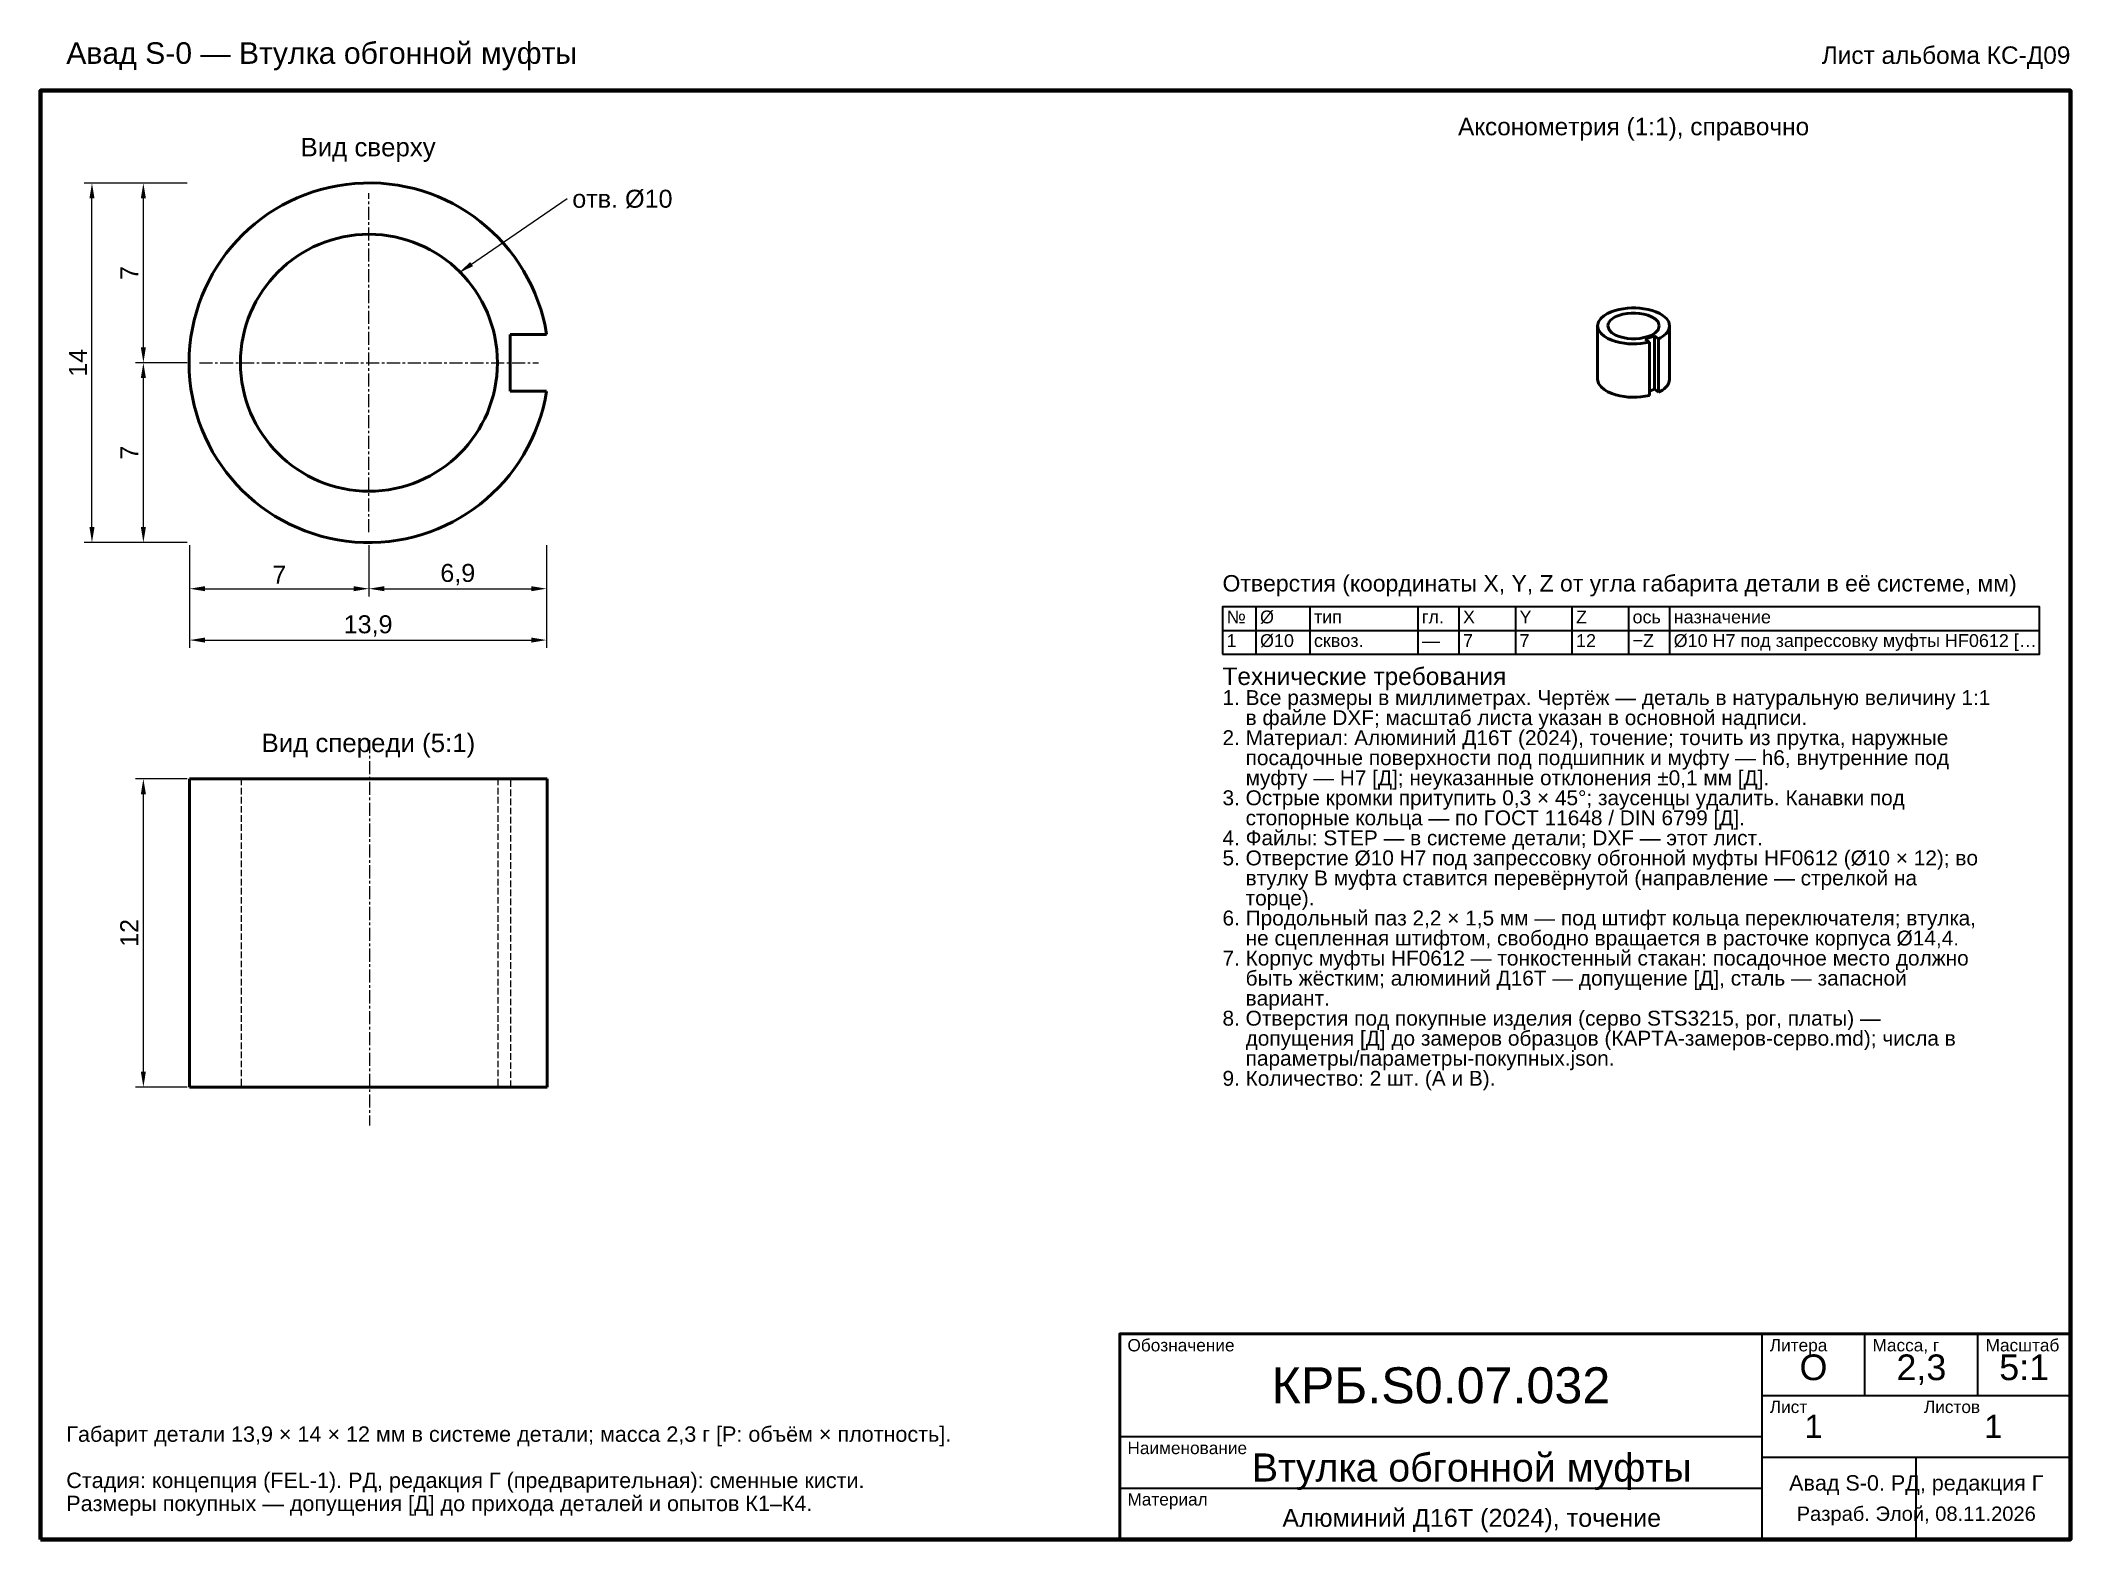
# Model space of a CAD drawing. Header units: millimetres. Extents: x 4 to 83, y 1 to 59.3.
import ezdxf
from ezdxf.enums import TextEntityAlignment as Align

# ---------------------------------------------------------------- set-up
doc = ezdxf.new("R2010")
doc.units = ezdxf.units.MM
doc.header["$LTSCALE"] = 0.2
doc.linetypes.add('DASHDOT', pattern=[3.556, 2.54, -0.508, 0, -0.508])
doc.linetypes.add('DASHED', pattern=[1.524, 1.27, -0.254])
for name, color, linetype, lineweight in [('КОНТУР', 7, 'Continuous', 50), ('ОСИ', 1, 'DASHDOT', 18), ('РАЗМЕРЫ', 5, 'Continuous', 18), ('РАМКА', 7, 'Continuous', 70), ('СКРЫТЫЕ', 7, 'DASHED', 13), ('ТАБЛИЦА', 7, 'Continuous', 35), ('ТЕКСТ', 7, 'Continuous', 25)]:
    doc.layers.add(name, color=color, linetype=linetype, lineweight=lineweight)
doc.styles.add('GOST', font='arial.ttf')
doc.dimstyles.new('GOST', dxfattribs={"dimtxt": 0.7, "dimasz": 0.6, "dimexe": 0.3, "dimexo": 0.1, "dimgap": 0.2, "dimtad": 1, "dimdec": 1, "dimtxsty": 'GOST', "dimcen": 2.5, "dimclrd": 5, "dimclre": 5, "dimclrt": 5, "dimazin": 3, "dimtfac": 1, "dimtmove": 0, "dimatfit": 3, "dimlwd": 18, "dimlwe": 18})

msp = doc.modelspace()

# ---------------------------------------------------------------- linework, layer by layer
at = {"layer": 'КОНТУР'}
for p, q in [((64.6, 48.24), (64.6, 46.161)), ((67.4, 48.24), (67.4, 46.161)), ((23.693, 47.905), (22.28, 47.905)), ((22.28, 45.705), (22.28, 47.905)), ((66.451, 47.726), (66.811, 47.852)), ((66.613, 47.61), (66.451, 47.726)), ((66.613, 47.61), (66.613, 45.532)), ((66.973, 47.736), (66.811, 47.852)), ((66.811, 45.774), (66.811, 47.852)), ((66.973, 47.736), (66.973, 45.658)), ((23.693, 45.705), (22.28, 45.705)), ((66.613, 45.704), (66.811, 45.774)), ((66.973, 45.658), (66.811, 45.774)), ((9.8, 30.609), (9.8, 18.609)), ((23.713, 30.609), (23.713, 18.609))]:
    msp.add_line(p, q, dxfattribs=at)
for points in [[(67.4, 48.24), (67.365, 48.396), (67.275, 48.529), (67.154, 48.636), (67.017, 48.721), (66.87, 48.788), (66.717, 48.841), (66.561, 48.881), (66.402, 48.91), (66.242, 48.929), (66.081, 48.938), (65.919, 48.938), (65.758, 48.929), (65.598, 48.91), (65.439, 48.881), (65.283, 48.841), (65.13, 48.788), (64.983, 48.721), (64.846, 48.636), (64.725, 48.529), (64.635, 48.396), (64.6, 48.24)], [(64.6, 48.24), (64.637, 48.08), (64.731, 47.945), (64.855, 47.837), (64.997, 47.751), (65.148, 47.684), (65.304, 47.632), (65.465, 47.593), (65.628, 47.565), (65.792, 47.547), (65.957, 47.54), (66.122, 47.542), (66.287, 47.555), (66.451, 47.577), (66.613, 47.61)], [(65, 48.24), (65.012, 48.317), (65.045, 48.388), (65.093, 48.45), (65.15, 48.503), (65.214, 48.549), (65.282, 48.588), (65.353, 48.621), (65.426, 48.649)], [(67, 48.24), (66.953, 48.088), (66.843, 47.97), (66.706, 47.885), (66.556, 47.824), (66.401, 47.782), (66.242, 47.754), (66.081, 47.741), (65.919, 47.741), (65.758, 47.754), (65.599, 47.782), (65.444, 47.824), (65.294, 47.885), (65.157, 47.97), (65.047, 48.088), (65, 48.24)], [(65.426, 48.649), (65.583, 48.694), (65.744, 48.723), (65.906, 48.737), (66.069, 48.738), (66.232, 48.726), (66.393, 48.699), (66.55, 48.657), (66.701, 48.596), (66.84, 48.511), (66.952, 48.393), (67, 48.24)], [(66.973, 47.736), (67.05, 47.777), (67.124, 47.822), (67.194, 47.874), (67.258, 47.932), (67.314, 47.998), (67.359, 48.072), (67.389, 48.154), (67.4, 48.24)], [(64.6, 46.161), (64.637, 46.001), (64.731, 45.866), (64.855, 45.758), (64.997, 45.673), (65.148, 45.606), (65.304, 45.554), (65.465, 45.514), (65.628, 45.486), (65.792, 45.469), (65.957, 45.462), (66.122, 45.464), (66.287, 45.476), (66.451, 45.499), (66.613, 45.532)], [(66.973, 45.658), (67.05, 45.698), (67.124, 45.744), (67.194, 45.795), (67.258, 45.854), (67.314, 45.92), (67.359, 45.994), (67.389, 46.075), (67.4, 46.161)], [(9.8, 30.609), (10.618, 30.609), (11.437, 30.609), (12.255, 30.609), (13.074, 30.609), (13.892, 30.609), (14.71, 30.609), (15.529, 30.609), (16.347, 30.609), (17.166, 30.609), (17.984, 30.609), (18.803, 30.609), (19.621, 30.609), (20.439, 30.609), (21.258, 30.609), (22.076, 30.609), (22.895, 30.609), (23.713, 30.609)], [(9.8, 18.609), (10.618, 18.609), (11.437, 18.609), (12.255, 18.609), (13.074, 18.609), (13.892, 18.609), (14.71, 18.609), (15.529, 18.609), (16.347, 18.609), (17.166, 18.609), (17.984, 18.609), (18.803, 18.609), (19.621, 18.609), (20.439, 18.609), (21.258, 18.609), (22.076, 18.609), (22.895, 18.609), (23.713, 18.609)]]:
    msp.add_lwpolyline(points, dxfattribs=at)
msp.add_circle((16.78, 46.805), 5, dxfattribs=at)
msp.add_arc((16.78, 46.805), 7, 9.0411, 350.9589, dxfattribs=at)
at = {"layer": 'ОСИ'}
for p, q in [((16.78, 40.205), (16.78, 53.405)), ((10.18, 46.805), (23.38, 46.805)), ((16.8, 32.109), (16.8, 17.109))]:
    msp.add_line(p, q, dxfattribs=at)
at = {"layer": 'РАМКА', "lineweight": 70}
msp.add_lwpolyline([(4, 1), (83, 1), (83, 57.4), (4, 57.4), (4, 1)], dxfattribs=at)
at = {"layer": 'СКРЫТЫЕ'}
for p, q in [((23.693, 47.905), (22.28, 47.905)), ((22.28, 45.705), (22.28, 47.905)), ((23.693, 45.705), (22.28, 45.705)), ((11.8, 30.609), (11.8, 18.609)), ((21.8, 30.609), (21.8, 18.609)), ((23.713, 30.609), (22.3, 30.609)), ((22.3, 18.609), (22.3, 30.609)), ((23.713, 30.609), (22.3, 30.609)), ((22.3, 18.609), (22.3, 30.609)), ((23.713, 30.609), (23.713, 18.609)), ((23.713, 18.609), (22.3, 18.609)), ((23.713, 18.609), (22.3, 18.609))]:
    msp.add_line(p, q, dxfattribs=at)
for points in [[(23.713, 30.609), (22.895, 30.609), (22.076, 30.609), (21.258, 30.609), (20.439, 30.609), (19.621, 30.609), (18.803, 30.609), (17.984, 30.609), (17.166, 30.609), (16.347, 30.609), (15.529, 30.609), (14.71, 30.609), (13.892, 30.609), (13.074, 30.609), (12.255, 30.609), (11.437, 30.609), (10.618, 30.609), (9.8, 30.609)], [(11.8, 30.609), (12.633, 30.609), (13.467, 30.609), (14.3, 30.609), (15.133, 30.609), (15.967, 30.609), (16.8, 30.609), (17.633, 30.609), (18.467, 30.609), (19.3, 30.609), (20.133, 30.609), (20.967, 30.609), (21.8, 30.609)], [(21.8, 30.609), (20.967, 30.609), (20.133, 30.609), (19.3, 30.609), (18.467, 30.609), (17.633, 30.609), (16.8, 30.609), (15.967, 30.609), (15.133, 30.609), (14.3, 30.609), (13.467, 30.609), (12.633, 30.609), (11.8, 30.609)], [(23.713, 18.609), (22.895, 18.609), (22.076, 18.609), (21.258, 18.609), (20.439, 18.609), (19.621, 18.609), (18.803, 18.609), (17.984, 18.609), (17.166, 18.609), (16.347, 18.609), (15.529, 18.609), (14.71, 18.609), (13.892, 18.609), (13.074, 18.609), (12.255, 18.609), (11.437, 18.609), (10.618, 18.609), (9.8, 18.609)], [(11.8, 18.609), (12.633, 18.609), (13.467, 18.609), (14.3, 18.609), (15.133, 18.609), (15.967, 18.609), (16.8, 18.609), (17.633, 18.609), (18.467, 18.609), (19.3, 18.609), (20.133, 18.609), (20.967, 18.609), (21.8, 18.609)], [(21.8, 18.609), (20.967, 18.609), (20.133, 18.609), (19.3, 18.609), (18.467, 18.609), (17.633, 18.609), (16.8, 18.609), (15.967, 18.609), (15.133, 18.609), (14.3, 18.609), (13.467, 18.609), (12.633, 18.609), (11.8, 18.609)]]:
    msp.add_lwpolyline(points, dxfattribs=at)
msp.add_circle((16.78, 46.805), 5, dxfattribs=at)
msp.add_arc((16.78, 46.805), 7, 9.0411, 350.9589, dxfattribs=at)
at = {"layer": 'ТАБЛИЦА'}
for p, q in [((51.3, 37.3), (51.3, 35.46)), ((53.4, 37.3), (53.4, 35.46)), ((57.6, 37.3), (57.6, 35.46)), ((59.2, 37.3), (59.2, 35.46)), ((61.4, 37.3), (61.4, 35.46)), ((63.6, 37.3), (63.6, 35.46)), ((65.8, 37.3), (65.8, 35.46)), ((67.4, 37.3), (67.4, 35.46)), ((50, 36.38), (81.8, 36.38)), ((71, 1), (71, 9)), ((75, 6.6), (75, 9)), ((79.4, 6.6), (79.4, 9)), ((71, 6.6), (83, 6.6)), ((46, 5), (71, 5)), ((71, 4.2), (83, 4.2)), ((77, 1), (77, 4.2)), ((46, 3), (71, 3))]:
    msp.add_line(p, q, dxfattribs=at)
at = {"layer": 'ТАБЛИЦА', "lineweight": 35}
msp.add_lwpolyline([(50, 35.46), (81.8, 35.46), (81.8, 37.3), (50, 37.3), (50, 35.46)], dxfattribs=at)
at = {"layer": 'ТАБЛИЦА', "lineweight": 50}
msp.add_lwpolyline([(46, 1), (83, 1), (83, 9), (46, 9), (46, 1)], dxfattribs=at)

# ---------------------------------------------------------------- texts
at = {"layer": 'ТЕКСТ', "style": 'GOST'}
for s, height, p in [('Авад S-0 — Втулка обгонной муфты', 0.84, (5, 58.44)), ('отв. Ø10', 0.7, (24.693, 52.84)), ('Отверстия (координаты X, Y, Z от угла габарита детали в её системе, мм)', 0.64, (50, 37.9)), ('№', 0.5, (50.16, 36.66)), ('Ø', 0.5, (51.46, 36.66)), ('X', 0.5, (59.36, 36.66)), ('Y', 0.5, (61.56, 36.66)), ('Z', 0.5, (63.76, 36.66)), ('тип', 0.5, (53.56, 36.66)), ('гл.', 0.5, (57.76, 36.66)), ('ось', 0.5, (65.96, 36.66)), ('назначение', 0.5, (67.56, 36.66)), ('1', 0.5, (50.16, 35.74)), ('Ø10', 0.5, (51.46, 35.74)), ('сквоз.', 0.5, (53.56, 35.74)), ('—', 0.5, (57.76, 35.74)), ('7', 0.5, (59.36, 35.74)), ('7', 0.5, (61.56, 35.74)), ('12', 0.5, (63.76, 35.74)), ('−Z', 0.5, (65.96, 35.74)), ('Ø10 H7 под запрессовку муфты HF0612 […', 0.5, (67.56, 35.74)), ('Технические требования', 0.68, (50, 34.26)), ('1. Все размеры в миллиметрах. Чертёж — деталь в натуральную величину 1:1', 0.58, (50, 33.48)), ('    в файле DXF; масштаб листа указан в основной надписи.', 0.58, (50, 32.7)), ('2. Материал: Алюминий Д16Т (2024), точение; точить из прутка, наружные', 0.58, (50, 31.92)), ('    посадочные поверхности под подшипник и муфту — h6, внутренние под', 0.58, (50, 31.14)), ('    муфту — H7 [Д]; неуказанные отклонения ±0,1 мм [Д].', 0.58, (50, 30.36)), ('3. Острые кромки притупить 0,3 × 45°; заусенцы удалить. Канавки под', 0.58, (50, 29.58)), ('    стопорные кольца — по ГОСТ 11648 / DIN 6799 [Д].', 0.58, (50, 28.8)), ('4. Файлы: STEP — в системе детали; DXF — этот лист.', 0.58, (50, 28.02)), ('5. Отверстие Ø10 H7 под запрессовку обгонной муфты HF0612 (Ø10 × 12); во', 0.58, (50, 27.24)), ('    втулку B муфта ставится перевёрнутой (направление — стрелкой на', 0.58, (50, 26.46)), ('    торце).', 0.58, (50, 25.68)), ('6. Продольный паз 2,2 × 1,5 мм — под штифт кольца переключателя; втулка,', 0.58, (50, 24.9)), ('    не сцепленная штифтом, свободно вращается в расточке корпуса Ø14,4.', 0.58, (50, 24.12)), ('7. Корпус муфты HF0612 — тонкостенный стакан: посадочное место должно', 0.58, (50, 23.34)), ('    быть жёстким; алюминий Д16Т — допущение [Д], сталь — запасной', 0.58, (50, 22.56)), ('    вариант.', 0.58, (50, 21.78)), ('8. Отверстия под покупные изделия (серво STS3215, рог, платы) —', 0.58, (50, 21)), ('    допущения [Д] до замеров образцов (КАРТА-замеров-серво.md); числа в', 0.58, (50, 20.22)), ('    параметры/параметры-покупных.json.', 0.58, (50, 19.44)), ('9. Количество: 2 шт. (A и B).', 0.58, (50, 18.66)), ('Обозначение', 0.48, (46.3, 8.32)), ('Литера', 0.48, (71.3, 8.32)), ('Масса, г', 0.48, (75.3, 8.32)), ('Масштаб', 0.48, (79.7, 8.32)), ('Лист', 0.48, (71.3, 5.92)), ('Листов', 0.48, (77.3, 5.92)), ('Габарит детали 13,9 × 14 × 12 мм в системе детали; масса 2,3 г [Р: объём × плотность].', 0.6, (5, 4.8)), ('Наименование', 0.48, (46.3, 4.32)), ('Стадия: концепция (FEL-1). РД, редакция Г (предварительная): сменные кисти.', 0.6, (5, 3)), ('Размеры покупных — допущения [Д] до прихода деталей и опытов К1–К4.', 0.6, (5, 2.1)), ('Материал', 0.48, (46.3, 2.32))]:
    msp.add_text(s, height=height, dxfattribs=at).set_placement(p)
msp.add_text('Лист альбома КС-Д09', height=0.68, dxfattribs=at).set_placement((83, 58.44), align=Align.RIGHT)
for s, height, p in [('Аксонометрия (1:1), справочно', 0.68, (66, 56)), ('Вид сверху', 0.72, (16.746, 55.2)), ('Вид спереди (5:1)', 0.72, (16.757, 32.009)), ('О', 1, (73, 7.7)), ('2,3', 1, (77.2, 7.7)), ('5:1', 1, (81.2, 7.7)), ('КРБ.S0.07.032', 1.4, (58.5, 7)), ('1', 0.9, (73, 5.4)), ('1', 0.9, (80, 5.4)), ('Втулка обгонной муфты', 1.09244, (59.7, 3.8)), ('Авад S-0. РД, редакция Г', 0.6, (77, 3.2)), ('Алюминий Д16Т (2024), точение', 0.7, (59.7, 1.84)), ('Разраб. Элой, 08.11.2026', 0.56, (77, 2))]:
    msp.add_text(s, height=height, dxfattribs=at).set_placement(p, align=Align.MIDDLE_CENTER)

# ---------------------------------------------------------------- dimensions: what is measured, and where the dimension line sits
at = {"layer": 'РАЗМЕРЫ'}
for base, p1, p2 in [((6, 39.809), (9.8, 39.809), (9.8, 53.8)), ((8, 46.805), (9.8, 46.805), (9.8, 53.8)), ((8, 39.81), (9.8, 39.81), (9.8, 46.805)), ((8, 18.609), (9.8, 18.609), (9.8, 30.609))]:
    msp.add_linear_dim(base=base, p1=p1, p2=p2, angle=90, dimstyle='GOST', dxfattribs=at).render()
for base, p1, p2 in [((9.8, 38.009), (9.8, 39.809), (16.78, 39.809)), ((9.8, 36.009), (9.8, 39.809), (23.693, 39.809)), ((16.78, 38.009), (16.78, 39.809), (23.693, 39.809))]:
    msp.add_linear_dim(base=base, p1=p1, p2=p2, dimstyle='GOST', dxfattribs=at).render()

# ---------------------------------------------------------------- leaders
msp.add_leader([(20.28, 50.305), (24.493, 53.2)], dimstyle='GOST', dxfattribs=at)

doc.saveas('drawing.dxf')
